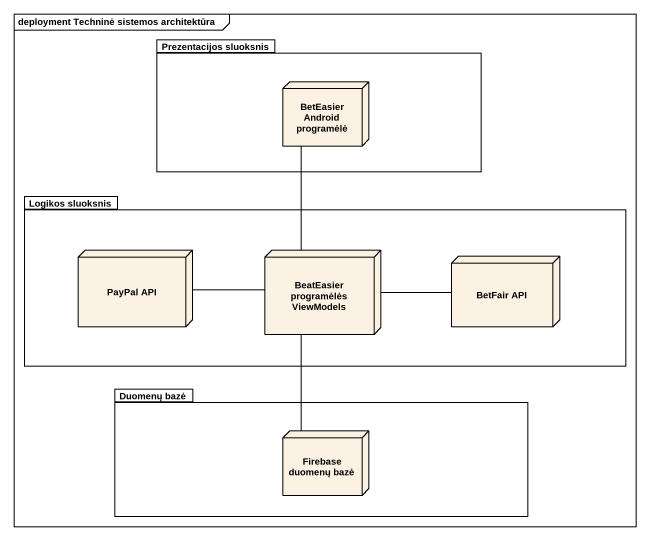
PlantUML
@startuml
mainframe deployment Techninė sistemos architektūra
package "Prezentacijos sluoksnis" as Prezentacijos_sluoksnis {
  node "BetEasier Android programėlė" as BetEasier_Android_programėlė
}
package "Logikos sluoksnis" as Logikos_sluoksnis {
  node "PayPal API" as PayPal_API
  node "BeatEasier programėlės ViewModels" as BeatEasier_programėlės
  node "BetFair API" as BetFair_API
}
package "Duomenų bazė" as Duomenų_bazė {
  node "Firebase duomenų bazė" as Firebase_duomenų_bazė
}
BetEasier_Android_programėlė -- BeatEasier_programėlės
BeatEasier_programėlės -left- PayPal_API
BeatEasier_programėlės -right- BetFair_API
BeatEasier_programėlės -- Firebase_duomenų_bazė
@enduml
